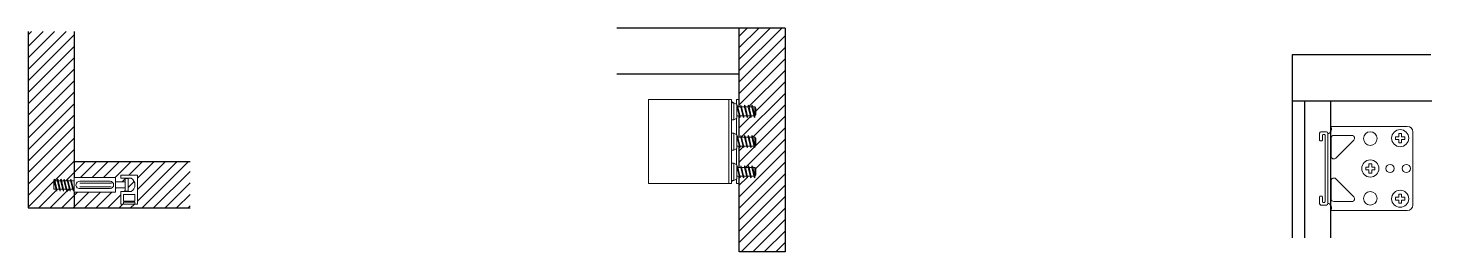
# Model space of a CAD drawing. Header units: millimetres. Extents: x 2162 to 3551, y 1494 to 2205.
# Drawn here: x 3350.8 to 3405.7, y 1680.7 to 1689.4 of the extents above; entities that cross this region are included whole.
import ezdxf

# ---------------------------------------------------------------- set-up
doc = ezdxf.new("R2010")
doc.units = ezdxf.units.MM
doc.header["$LTSCALE"] = 0.05
doc.layers.add('costr', color=4, linetype='Continuous')
doc.layers.add('meccanismi', color=4, linetype='Continuous', lineweight=18)
doc.layers.add('viti', color=1, linetype='Continuous', lineweight=18)
pattern_1 = [(45, (154.18304, -100.29825), (-0.224506403, 0.224506403), [])]

msp = doc.modelspace()

# ---------------------------------------------------------------- hatches: boundary and pattern name
at = {"layer": 'costr'}
h = msp.add_hatch(dxfattribs=at)
h.set_pattern_fill('ANSI31', color=256, scale=0.1)
h.set_pattern_definition(pattern_1)
h.paths.add_polyline_path([(3352.631, 1689.284), (3350.831, 1689.284), (3350.831, 1682.376), (3352.631, 1682.376), (3352.631, 1682.988), (3352.564, 1682.995), (3352.566, 1683.571), (3352.631, 1683.564)])
h.paths.add_polyline_path([(3351.849, 1683.501), (3351.871, 1683.473), (3351.879, 1683.439), (3351.978, 1683.439), (3351.971, 1683.466), (3351.979, 1683.501), (3352.001, 1683.473), (3352.009, 1683.439), (3352.107, 1683.439), (3352.101, 1683.466), (3352.109, 1683.501), (3352.131, 1683.473), (3352.139, 1683.439), (3352.237, 1683.439), (3352.231, 1683.466), (3352.239, 1683.501), (3352.261, 1683.473), (3352.269, 1683.439), (3352.367, 1683.439), (3352.361, 1683.466), (3352.369, 1683.501), (3352.391, 1683.473), (3352.399, 1683.439), (3352.497, 1683.439), (3352.491, 1683.466), (3352.499, 1683.501), (3352.521, 1683.473), (3352.609, 1683.094), (3352.609, 1683.026), (3352.579, 1683.087), (3352.573, 1683.113), (3352.474, 1683.113), (3352.479, 1683.094), (3352.479, 1683.026), (3352.449, 1683.087), (3352.443, 1683.113), (3352.344, 1683.113), (3352.349, 1683.094), (3352.349, 1683.026), (3352.319, 1683.087), (3352.313, 1683.113), (3352.214, 1683.113), (3352.219, 1683.094), (3352.219, 1683.026), (3352.189, 1683.087), (3352.183, 1683.113), (3352.084, 1683.113), (3352.089, 1683.094), (3352.089, 1683.026), (3352.059, 1683.087), (3352.053, 1683.113), (3351.954, 1683.113), (3351.959, 1683.094), (3351.959, 1683.026), (3351.929, 1683.087), (3351.923, 1683.113), (3351.843, 1683.113), (3351.843, 1683.439), (3351.848, 1683.439), (3351.841, 1683.466)], flags=16)
edge = h.paths.add_edge_path()
edge.add_line((3354.029, 1683.417), (3352.855, 1683.417))
edge.add_arc((3352.844, 1683.276), 0.141, 85.676, 278.9557)
edge.add_line((3352.866, 1683.136), (3354.033, 1683.135))
edge.add_line((3354.033, 1683.135), (3354.038, 1683.135))
edge.add_arc((3354.033, 1683.276), 0.141, 271.8954, 451.8675)
h.paths.add_polyline_path([(3352.565, 1683.446), (3352.529, 1683.439), (3352.604, 1683.113), (3352.565, 1683.12)], flags=16)
edge = h.paths.add_edge_path()
edge.add_line((3352.855, 1683.417), (3354.038, 1683.417))
edge.add_arc((3354.033, 1683.276), 0.141, -88.1685, 88.1685, ccw=False)
edge.add_line((3354.038, 1683.135), (3354.033, 1683.135))
edge.add_line((3354.033, 1683.135), (3352.855, 1683.135))
edge.add_arc((3352.844, 1683.276), 0.141, 85.676, 274.3879, ccw=False)
h = msp.add_hatch(dxfattribs=at)
h.set_pattern_fill('ANSI31', color=256, scale=0.1)
h.set_pattern_definition([(45, (236.46014, -149.12727), (-0.224506403, 0.224506403), [])])
h.paths.add_polyline_path([(3380.42, 1689.415), (3378.62, 1689.415), (3378.62, 1686.615), (3378.513, 1686.615), (3378.513, 1686.436), (3378.532, 1686.425), (3378.532, 1686.154), (3378.532, 1685.884), (3378.513, 1685.873), (3378.513, 1685.253), (3378.417, 1685.307), (3378.417, 1684.636), (3378.513, 1684.69), (3378.513, 1684.069), (3378.417, 1684.123), (3378.417, 1683.453), (3378.513, 1683.507), (3378.513, 1683.328), (3378.62, 1683.328), (3378.62, 1680.652), (3380.42, 1680.652), (3380.42, 1684.215)])
h.paths.add_polyline_path([(3379.232, 1686.329), (3379.277, 1686.271), (3379.277, 1686.154), (3379.277, 1686.037), (3379.231, 1685.979), (3379.232, 1685.976), (3379.232, 1686.154)], flags=16)
h.paths.add_polyline_path([(3378.976, 1686.392), (3379.006, 1686.331), (3379.093, 1685.952), (3379.086, 1685.917), (3379.064, 1685.945), (3378.976, 1686.324)], flags=16)
h.paths.add_polyline_path([(3378.832, 1686.392), (3378.862, 1686.331), (3378.949, 1685.952), (3378.942, 1685.917), (3378.92, 1685.945), (3378.832, 1686.324)], flags=16)
h.paths.add_polyline_path([(3378.688, 1686.392), (3378.717, 1686.331), (3378.805, 1685.952), (3378.798, 1685.917), (3378.775, 1685.945), (3378.688, 1686.324)], flags=16)
h.paths.add_polyline_path([(3378.544, 1686.392), (3378.573, 1686.331), (3378.661, 1685.952), (3378.654, 1685.917), (3378.631, 1685.945), (3378.544, 1686.324)], flags=16)
h.paths.add_polyline_path([(3379.232, 1684.797), (3379.231, 1684.797), (3379.231, 1684.796)], flags=16)
h.paths.add_polyline_path([(3379.119, 1685.146), (3379.12, 1685.141), (3379.12, 1685.146)], flags=0)
h.paths.add_polyline_path([(3378.976, 1685.209), (3379.006, 1685.148), (3379.093, 1684.768), (3379.086, 1684.734), (3379.064, 1684.762), (3378.976, 1685.141)], flags=16)
h.paths.add_polyline_path([(3378.832, 1685.209), (3378.862, 1685.148), (3378.949, 1684.768), (3378.942, 1684.734), (3378.92, 1684.762), (3378.832, 1685.141)], flags=16)
h.paths.add_polyline_path([(3378.688, 1685.209), (3378.717, 1685.148), (3378.805, 1684.768), (3378.798, 1684.734), (3378.775, 1684.762), (3378.688, 1685.141)], flags=16)
h.paths.add_polyline_path([(3378.544, 1685.209), (3378.573, 1685.148), (3378.661, 1684.768), (3378.654, 1684.734), (3378.631, 1684.762), (3378.544, 1685.141)], flags=16)
h.paths.add_polyline_path([(3379.232, 1683.613), (3379.231, 1683.613), (3379.231, 1683.613)], flags=16)
h.paths.add_polyline_path([(3379.119, 1683.962), (3379.12, 1683.958), (3379.12, 1683.962)], flags=0)
h.paths.add_polyline_path([(3378.976, 1684.025), (3379.006, 1683.965), (3379.093, 1683.585), (3379.086, 1683.55), (3379.064, 1683.578), (3378.976, 1683.958)], flags=16)
h.paths.add_polyline_path([(3378.832, 1684.025), (3378.862, 1683.965), (3378.949, 1683.585), (3378.942, 1683.55), (3378.92, 1683.578), (3378.832, 1683.958)], flags=16)
h.paths.add_polyline_path([(3378.688, 1684.025), (3378.717, 1683.965), (3378.805, 1683.585), (3378.798, 1683.55), (3378.775, 1683.578), (3378.688, 1683.958)], flags=16)
h.paths.add_polyline_path([(3378.544, 1684.025), (3378.573, 1683.965), (3378.661, 1683.585), (3378.654, 1683.55), (3378.631, 1683.578), (3378.544, 1683.958)], flags=16)
h.paths.add_polyline_path([(3378.688, 1686.324), (3378.688, 1686.329), (3378.574, 1686.329), (3378.655, 1685.98), (3378.767, 1685.98)], flags=16)
h.paths.add_polyline_path([(3378.832, 1686.324), (3378.832, 1686.329), (3378.718, 1686.329), (3378.799, 1685.98), (3378.911, 1685.98)], flags=16)
h.paths.add_polyline_path([(3378.976, 1686.324), (3378.976, 1686.329), (3378.862, 1686.329), (3378.943, 1685.98), (3379.056, 1685.98)], flags=16)
h.paths.add_polyline_path([(3379.12, 1686.324), (3379.12, 1686.329), (3379.006, 1686.329), (3379.087, 1685.98), (3379.2, 1685.98)], flags=16)
h.paths.add_polyline_path([(3379.15, 1686.329), (3379.12, 1686.329), (3379.12, 1686.324), (3379.2, 1685.98), (3379.231, 1685.98)], flags=16)
h.paths.add_polyline_path([(3379.232, 1686.154), (3379.232, 1686.329), (3379.15, 1686.329), (3379.231, 1685.98), (3379.232, 1685.98)], flags=16)
h.paths.add_polyline_path([(3378.62, 1686.615), (3378.513, 1686.615), (3378.513, 1686.436), (3378.532, 1686.425), (3378.532, 1686.329), (3378.544, 1686.329), (3378.544, 1686.392), (3378.573, 1686.331), (3378.574, 1686.329), (3378.62, 1686.329)], flags=16)
h.paths.add_polyline_path([(3378.62, 1685.98), (3378.532, 1685.98), (3378.532, 1685.884), (3378.513, 1685.873), (3378.513, 1685.253), (3378.532, 1685.242), (3378.532, 1685.146), (3378.544, 1685.146), (3378.544, 1685.209), (3378.573, 1685.148), (3378.574, 1685.146), (3378.62, 1685.146)], flags=16)
h.paths.add_polyline_path([(3378.532, 1684.972), (3378.532, 1685.242), (3378.513, 1685.253), (3378.417, 1685.307), (3378.417, 1684.636), (3378.513, 1684.69), (3378.532, 1684.701)], flags=16)
h.paths.add_polyline_path([(3378.544, 1685.141), (3378.544, 1685.146), (3378.532, 1685.146), (3378.532, 1684.972), (3378.532, 1684.797), (3378.623, 1684.797)], flags=16)
h.paths.add_polyline_path([(3378.688, 1685.141), (3378.688, 1685.146), (3378.574, 1685.146), (3378.655, 1684.797), (3378.767, 1684.797)], flags=16)
h.paths.add_polyline_path([(3378.832, 1685.141), (3378.832, 1685.146), (3378.718, 1685.146), (3378.799, 1684.797), (3378.911, 1684.797)], flags=16)
h.paths.add_polyline_path([(3378.976, 1685.141), (3378.976, 1685.146), (3378.862, 1685.146), (3378.943, 1684.797), (3379.056, 1684.797)], flags=16)
h.paths.add_polyline_path([(3379.12, 1685.141), (3379.119, 1685.146), (3379.006, 1685.146), (3379.087, 1684.797), (3379.2, 1684.797)], flags=16)
h.paths.add_polyline_path([(3379.15, 1685.146), (3379.12, 1685.146), (3379.12, 1685.141), (3379.2, 1684.797), (3379.231, 1684.797)], flags=16)
h.paths.add_polyline_path([(3378.62, 1684.797), (3378.532, 1684.797), (3378.532, 1684.701), (3378.513, 1684.69), (3378.513, 1684.069), (3378.532, 1684.059), (3378.532, 1683.962), (3378.544, 1683.962), (3378.544, 1684.025), (3378.573, 1683.965), (3378.574, 1683.962), (3378.62, 1683.962)], flags=16)
h.paths.add_polyline_path([(3378.532, 1684.059), (3378.513, 1684.069), (3378.417, 1684.123), (3378.417, 1683.453), (3378.513, 1683.507), (3378.532, 1683.517), (3378.532, 1683.788)], flags=16)
h.paths.add_polyline_path([(3378.544, 1683.958), (3378.544, 1683.962), (3378.532, 1683.962), (3378.532, 1683.788), (3378.532, 1683.613), (3378.623, 1683.613)], flags=16)
h.paths.add_polyline_path([(3378.688, 1683.958), (3378.688, 1683.962), (3378.574, 1683.962), (3378.655, 1683.613), (3378.767, 1683.613)], flags=16)
h.paths.add_polyline_path([(3378.832, 1683.958), (3378.832, 1683.962), (3378.718, 1683.962), (3378.799, 1683.613), (3378.911, 1683.613)], flags=16)
h.paths.add_polyline_path([(3378.976, 1683.958), (3378.976, 1683.962), (3378.862, 1683.962), (3378.943, 1683.613), (3379.056, 1683.613)], flags=16)
h.paths.add_polyline_path([(3379.12, 1683.958), (3379.119, 1683.962), (3379.006, 1683.962), (3379.087, 1683.613), (3379.2, 1683.613)], flags=16)
h.paths.add_polyline_path([(3379.15, 1683.962), (3379.12, 1683.962), (3379.12, 1683.958), (3379.2, 1683.613), (3379.231, 1683.613)], flags=16)
h.paths.add_polyline_path([(3379.232, 1683.962), (3379.15, 1683.962), (3379.231, 1683.613), (3379.232, 1683.613), (3379.232, 1683.788)], flags=16)
h.paths.add_polyline_path([(3379.277, 1683.905), (3379.232, 1683.962), (3379.232, 1683.788), (3379.232, 1683.613), (3379.277, 1683.671), (3379.277, 1683.788)], flags=16)
h = msp.add_hatch(dxfattribs=at)
h.set_pattern_fill('ANSI31', color=256, scale=0.1)
h.set_pattern_definition(pattern_1)
h.paths.add_polyline_path([(3357.164, 1684.176), (3352.631, 1684.176), (3352.631, 1683.564), (3354.254, 1683.564), (3354.254, 1683.394), (3354.626, 1683.394), (3354.626, 1683.532), (3354.746, 1683.532), (3354.746, 1683.027), (3354.626, 1683.027), (3354.626, 1683.164), (3354.253, 1683.158), (3354.253, 1682.988), (3352.631, 1682.988), (3352.631, 1682.376), (3357.164, 1682.376)])
h.paths.add_polyline_path([(3355.109, 1683.657), (3355.109, 1682.523), (3354.459, 1682.523), (3354.459, 1683.018), (3354.859, 1683.018, 0.578757), (3354.859, 1683.536), (3354.459, 1683.536), (3354.459, 1683.657)], flags=16)
h.paths.add_polyline_path([(3355.006, 1682.895), (3355.006, 1682.643), (3354.562, 1682.643), (3354.562, 1682.895)], flags=0)

# ---------------------------------------------------------------- linework, layer by layer
for p, q in [((3350.831, 1689.284), (3350.831, 1682.376)), ((3352.631, 1689.284), (3352.631, 1683.564)), ((3378.62, 1689.415), (3373.837, 1689.415)), ((3378.62, 1686.329), (3378.62, 1689.415)), ((3380.42, 1689.415), (3378.62, 1689.415)), ((3380.42, 1689.415), (3380.42, 1684.215)), ((3405.652, 1688.36), (3400.231, 1688.36)), ((3400.231, 1688.36), (3400.231, 1681.206)), ((3378.62, 1687.615), (3373.837, 1687.615)), ((3400.231, 1686.56), (3405.691, 1686.56)), ((3400.731, 1681.206), (3400.731, 1686.56)), ((3401.731, 1686.56), (3401.731, 1681.206)), ((3378.62, 1685.146), (3378.62, 1685.98)), ((3378.62, 1683.962), (3378.62, 1684.797)), ((3380.42, 1684.215), (3380.42, 1680.652)), ((3357.164, 1684.176), (3352.631, 1684.176)), ((3378.62, 1683.328), (3378.62, 1683.613)), ((3378.62, 1680.652), (3378.62, 1683.328)), ((3352.631, 1682.988), (3352.631, 1682.376)), ((3350.831, 1682.376), (3357.164, 1682.376)), ((3380.42, 1680.652), (3378.62, 1680.652))]:
    msp.add_line(p, q)
at = {"layer": 'meccanismi'}
for p, q in [((3375.07, 1686.615), (3375.07, 1683.328)), ((3378.217, 1686.615), (3378.217, 1683.619)), ((3378.324, 1683.328), (3378.324, 1686.615)), ((3378.513, 1686.615), (3378.513, 1686.436)), ((3378.62, 1686.615), (3378.513, 1686.615)), ((3378.62, 1686.615), (3378.513, 1686.615)), ((3378.513, 1685.873), (3378.513, 1685.253)), ((3401.57, 1685.353), (3401.356, 1685.353)), ((3401.57, 1685.353), (3401.356, 1685.353)), ((3404.73, 1685.567), (3401.731, 1685.567)), ((3404.944, 1683.92), (3404.944, 1685.353)), ((3401.303, 1685.026), (3401.303, 1685.3)), ((3401.383, 1684.999), (3401.33, 1684.999)), ((3401.33, 1684.999), (3401.383, 1684.999)), ((3401.41, 1685.026), (3401.41, 1685.22)), ((3401.437, 1685.246), (3401.49, 1685.246)), ((3401.517, 1682.621), (3401.517, 1685.22)), ((3401.624, 1682.541), (3401.624, 1685.3)), ((3378.513, 1684.69), (3378.513, 1684.069)), ((3404.944, 1683.92), (3404.944, 1682.487)), ((3375.07, 1683.328), (3378.324, 1683.328)), ((3378.217, 1683.619), (3378.217, 1683.328)), ((3378.513, 1683.507), (3378.513, 1683.328)), ((3378.513, 1683.328), (3378.62, 1683.328)), ((3401.303, 1682.815), (3401.303, 1682.541)), ((3401.383, 1682.841), (3401.33, 1682.841)), ((3401.33, 1682.841), (3401.383, 1682.841)), ((3401.41, 1682.815), (3401.41, 1682.621)), ((3401.437, 1682.594), (3401.49, 1682.594)), ((3401.57, 1682.487), (3401.356, 1682.487)), ((3401.57, 1682.487), (3401.356, 1682.487)), ((3404.73, 1682.273), (3401.731, 1682.273))]:
    msp.add_line(p, q, dxfattribs=at)
for points in [[(3375.07, 1686.615), (3378.324, 1686.615)], [(3377.831, 1683.328), (3378.324, 1683.328)]]:
    msp.add_lwpolyline(points, dxfattribs=at)
for points in [[(3401.752, 1684.401), (3401.752, 1685.106, -0.414214), (3401.859, 1685.213), (3402.563, 1685.213, -0.668179), (3402.639, 1685.03), (3401.934, 1684.326, -0.668179)], [(3401.752, 1683.439), (3401.752, 1682.734, 0.414214), (3401.859, 1682.628), (3402.563, 1682.628, 0.668179), (3402.639, 1682.81), (3401.934, 1683.515, 0.668179)]]:
    msp.add_lwpolyline(points, format="xyb", close=True, dxfattribs=at)
for centre in [(3403.284, 1685.091), (3403.284, 1682.749)]:
    msp.add_circle(centre, 0.267, dxfattribs=at)
for centre, radius, start, end in [((3378.476, 1686.748), 0.263, 234.5922, 253.1127), ((3401.57, 1685.46), 0.193, 286.0939, 33.6806), ((3404.73, 1685.353), 0.214, 0, 90), ((3404.056, 1683.92), 0.16, 0, 180), ((3404.056, 1683.92), 0.16, 180, 0), ((3404.694, 1683.92), 0.16, 0, 180), ((3404.694, 1683.92), 0.16, 180, 0), ((3378.462, 1683.192), 0.263, 103.2348, 121.7553), ((3401.57, 1682.38), 0.193, 326.3194, 73.9061), ((3404.73, 1682.487), 0.214, 270, 0)]:
    msp.add_arc(centre, radius, start, end, dxfattribs=at)
for points in [[(3401.356, 1685.353), (3401.331, 1685.353), (3401.303, 1685.325), (3401.303, 1685.3)], [(3401.624, 1685.3), (3401.624, 1685.325), (3401.595, 1685.353), (3401.57, 1685.353)], [(3401.33, 1684.999), (3401.317, 1684.999), (3401.303, 1685.013), (3401.303, 1685.026)], [(3401.41, 1685.026), (3401.41, 1685.013), (3401.396, 1684.999), (3401.383, 1684.999)], [(3401.41, 1685.22), (3401.41, 1685.232), (3401.424, 1685.246), (3401.437, 1685.246)], [(3401.517, 1685.22), (3401.517, 1685.232), (3401.503, 1685.246), (3401.49, 1685.246)], [(3401.33, 1682.841), (3401.317, 1682.841), (3401.303, 1682.827), (3401.303, 1682.815)], [(3401.41, 1682.815), (3401.41, 1682.827), (3401.396, 1682.841), (3401.383, 1682.841)], [(3401.41, 1682.621), (3401.41, 1682.608), (3401.424, 1682.594), (3401.437, 1682.594)], [(3401.517, 1682.621), (3401.517, 1682.608), (3401.503, 1682.594), (3401.49, 1682.594)], [(3401.356, 1682.487), (3401.331, 1682.487), (3401.303, 1682.515), (3401.303, 1682.541)], [(3401.624, 1682.541), (3401.624, 1682.515), (3401.595, 1682.487), (3401.57, 1682.487)]]:
    msp.add_open_spline(points, degree=3, dxfattribs=at)
at = {"layer": 'viti'}
for p, q in [((3378.324, 1685.819), (3378.324, 1686.49)), ((3378.324, 1686.49), (3378.417, 1686.49)), ((3378.417, 1686.49), (3378.417, 1685.819)), ((3378.417, 1686.49), (3378.532, 1686.425)), ((3378.532, 1686.425), (3378.532, 1686.154)), ((3378.417, 1685.819), (3378.532, 1685.884)), ((3378.532, 1686.329), (3379.232, 1686.329)), ((3378.532, 1685.884), (3378.532, 1686.155)), ((3378.532, 1685.98), (3379.232, 1685.98)), ((3378.544, 1686.392), (3378.544, 1686.324)), ((3378.544, 1686.392), (3378.573, 1686.331)), ((3378.544, 1686.324), (3378.631, 1685.945)), ((3378.573, 1686.331), (3378.661, 1685.952)), ((3378.631, 1685.945), (3378.654, 1685.917)), ((3378.661, 1685.952), (3378.654, 1685.917)), ((3378.688, 1686.392), (3378.688, 1686.324)), ((3378.688, 1686.392), (3378.717, 1686.331)), ((3378.688, 1686.324), (3378.775, 1685.945)), ((3378.717, 1686.331), (3378.805, 1685.952)), ((3378.775, 1685.945), (3378.798, 1685.917)), ((3378.805, 1685.952), (3378.798, 1685.917)), ((3378.832, 1686.392), (3378.832, 1686.324)), ((3378.832, 1686.392), (3378.862, 1686.331)), ((3378.832, 1686.324), (3378.92, 1685.945)), ((3378.862, 1686.331), (3378.949, 1685.952)), ((3378.92, 1685.945), (3378.942, 1685.917)), ((3378.949, 1685.952), (3378.942, 1685.917)), ((3378.976, 1686.392), (3378.976, 1686.324)), ((3378.976, 1686.392), (3379.006, 1686.331)), ((3378.976, 1686.324), (3379.064, 1685.945)), ((3379.006, 1686.331), (3379.093, 1685.952)), ((3379.064, 1685.945), (3379.086, 1685.917)), ((3379.093, 1685.952), (3379.086, 1685.917)), ((3379.12, 1686.392), (3379.12, 1686.324)), ((3379.12, 1686.392), (3379.15, 1686.331)), ((3379.12, 1686.324), (3379.208, 1685.945)), ((3379.15, 1686.331), (3379.237, 1685.952)), ((3379.208, 1685.945), (3379.23, 1685.917)), ((3379.237, 1685.952), (3379.23, 1685.917)), ((3379.232, 1686.329), (3379.232, 1686.154)), ((3379.232, 1686.329), (3379.277, 1686.271)), ((3379.232, 1685.98), (3379.232, 1686.154)), ((3379.232, 1685.98), (3379.277, 1686.037)), ((3379.277, 1686.271), (3379.277, 1686.154)), ((3379.277, 1686.037), (3379.277, 1686.154)), ((3378.417, 1685.819), (3378.324, 1685.819)), ((3378.324, 1684.636), (3378.324, 1685.307)), ((3378.324, 1685.307), (3378.417, 1685.307)), ((3378.417, 1685.307), (3378.417, 1684.636)), ((3378.417, 1685.307), (3378.532, 1685.242)), ((3378.532, 1685.242), (3378.532, 1684.971)), ((3378.532, 1685.146), (3379.232, 1685.146)), ((3378.532, 1684.701), (3378.532, 1684.972)), ((3378.532, 1684.797), (3379.232, 1684.797)), ((3378.544, 1685.209), (3378.544, 1685.141)), ((3378.544, 1685.209), (3378.573, 1685.148)), ((3378.544, 1685.141), (3378.631, 1684.762)), ((3378.573, 1685.148), (3378.661, 1684.768)), ((3378.631, 1684.762), (3378.654, 1684.734)), ((3378.661, 1684.768), (3378.654, 1684.734)), ((3378.688, 1685.209), (3378.688, 1685.141)), ((3378.688, 1685.209), (3378.717, 1685.148)), ((3378.688, 1685.141), (3378.775, 1684.762)), ((3378.717, 1685.148), (3378.805, 1684.768)), ((3378.775, 1684.762), (3378.798, 1684.734)), ((3378.805, 1684.768), (3378.798, 1684.734)), ((3378.832, 1685.209), (3378.832, 1685.141)), ((3378.832, 1685.209), (3378.862, 1685.148)), ((3378.832, 1685.141), (3378.92, 1684.762)), ((3378.862, 1685.148), (3378.949, 1684.768)), ((3378.92, 1684.762), (3378.942, 1684.734)), ((3378.949, 1684.768), (3378.942, 1684.734)), ((3378.976, 1685.209), (3378.976, 1685.141)), ((3378.976, 1685.209), (3379.006, 1685.148)), ((3378.976, 1685.141), (3379.064, 1684.762)), ((3379.006, 1685.148), (3379.093, 1684.768)), ((3379.064, 1684.762), (3379.086, 1684.734)), ((3379.093, 1684.768), (3379.086, 1684.734)), ((3379.12, 1685.209), (3379.12, 1685.141)), ((3379.12, 1685.209), (3379.15, 1685.148)), ((3379.12, 1685.141), (3379.208, 1684.762)), ((3379.15, 1685.148), (3379.237, 1684.768)), ((3379.208, 1684.762), (3379.23, 1684.734)), ((3379.237, 1684.768), (3379.23, 1684.734)), ((3379.232, 1685.146), (3379.232, 1684.971)), ((3379.232, 1685.146), (3379.277, 1685.088)), ((3379.232, 1684.797), (3379.232, 1684.971)), ((3379.232, 1684.797), (3379.277, 1684.854)), ((3379.277, 1685.088), (3379.277, 1684.971)), ((3379.277, 1684.854), (3379.277, 1684.971)), ((3404.396, 1685.161), (3404.272, 1685.161)), ((3404.272, 1685.051), (3404.272, 1685.161)), ((3404.396, 1685.051), (3404.272, 1685.051)), ((3404.396, 1685.161), (3404.396, 1685.285)), ((3404.396, 1685.285), (3404.506, 1685.285)), ((3404.396, 1685.051), (3404.396, 1684.927)), ((3404.506, 1684.927), (3404.396, 1684.927)), ((3404.506, 1685.161), (3404.506, 1685.285)), ((3404.506, 1685.161), (3404.63, 1685.161)), ((3404.506, 1685.051), (3404.506, 1684.927)), ((3404.506, 1685.051), (3404.63, 1685.051)), ((3404.63, 1685.161), (3404.63, 1685.051)), ((3378.417, 1684.636), (3378.324, 1684.636)), ((3378.417, 1684.636), (3378.532, 1684.701)), ((3378.324, 1683.453), (3378.324, 1684.124)), ((3378.324, 1684.124), (3378.417, 1684.124)), ((3378.417, 1684.124), (3378.417, 1683.453)), ((3378.417, 1684.123), (3378.532, 1684.059)), ((3378.532, 1684.059), (3378.532, 1683.788)), ((3378.532, 1683.962), (3379.232, 1683.962)), ((3378.532, 1683.517), (3378.532, 1683.788)), ((3378.544, 1684.025), (3378.544, 1683.958)), ((3378.544, 1684.025), (3378.573, 1683.965)), ((3378.544, 1683.958), (3378.631, 1683.578)), ((3378.573, 1683.965), (3378.661, 1683.585)), ((3378.688, 1684.025), (3378.688, 1683.958)), ((3378.688, 1684.025), (3378.717, 1683.965)), ((3378.688, 1683.958), (3378.775, 1683.578)), ((3378.717, 1683.965), (3378.805, 1683.585)), ((3378.832, 1684.025), (3378.832, 1683.958)), ((3378.832, 1684.025), (3378.862, 1683.965)), ((3378.832, 1683.958), (3378.92, 1683.578)), ((3378.862, 1683.965), (3378.949, 1683.585)), ((3378.976, 1684.025), (3378.976, 1683.958)), ((3378.976, 1684.025), (3379.006, 1683.965)), ((3378.976, 1683.958), (3379.064, 1683.578)), ((3379.006, 1683.965), (3379.093, 1683.585)), ((3379.12, 1684.025), (3379.12, 1683.958)), ((3379.12, 1684.025), (3379.15, 1683.965)), ((3379.12, 1683.958), (3379.208, 1683.578)), ((3379.15, 1683.965), (3379.237, 1683.585)), ((3379.232, 1683.962), (3379.232, 1683.788)), ((3379.232, 1683.962), (3379.277, 1683.905)), ((3379.232, 1683.613), (3379.232, 1683.788)), ((3379.232, 1683.613), (3379.277, 1683.671)), ((3379.277, 1683.905), (3379.277, 1683.788)), ((3379.277, 1683.671), (3379.277, 1683.788)), ((3403.228, 1683.975), (3403.105, 1683.975)), ((3403.105, 1683.865), (3403.105, 1683.975)), ((3403.228, 1683.865), (3403.105, 1683.865)), ((3403.228, 1683.975), (3403.228, 1684.099)), ((3403.228, 1684.099), (3403.339, 1684.099)), ((3403.228, 1683.865), (3403.228, 1683.741)), ((3403.339, 1683.741), (3403.228, 1683.741)), ((3403.339, 1683.975), (3403.339, 1684.099)), ((3403.339, 1683.975), (3403.462, 1683.975)), ((3403.339, 1683.865), (3403.339, 1683.741)), ((3403.339, 1683.865), (3403.462, 1683.865)), ((3403.462, 1683.975), (3403.462, 1683.865)), ((3351.841, 1683.466), (3351.849, 1683.501)), ((3351.929, 1683.087), (3351.841, 1683.466)), ((3352.631, 1683.439), (3351.843, 1683.439)), ((3351.843, 1683.439), (3351.843, 1683.113)), ((3351.843, 1683.113), (3352.631, 1683.113)), ((3351.871, 1683.473), (3351.849, 1683.501)), ((3351.959, 1683.094), (3351.871, 1683.473)), ((3351.971, 1683.466), (3351.979, 1683.501)), ((3352.059, 1683.087), (3351.971, 1683.466)), ((3352.001, 1683.473), (3351.979, 1683.501)), ((3352.089, 1683.094), (3352.001, 1683.473)), ((3352.101, 1683.466), (3352.109, 1683.501)), ((3352.189, 1683.087), (3352.101, 1683.466)), ((3352.131, 1683.473), (3352.109, 1683.501)), ((3352.219, 1683.094), (3352.131, 1683.473)), ((3352.231, 1683.466), (3352.239, 1683.501)), ((3352.319, 1683.087), (3352.231, 1683.466)), ((3352.261, 1683.473), (3352.239, 1683.501)), ((3352.349, 1683.094), (3352.261, 1683.473)), ((3352.361, 1683.466), (3352.369, 1683.501)), ((3352.449, 1683.087), (3352.361, 1683.466)), ((3352.391, 1683.473), (3352.369, 1683.501)), ((3352.479, 1683.094), (3352.391, 1683.473)), ((3352.491, 1683.466), (3352.499, 1683.501)), ((3352.579, 1683.087), (3352.491, 1683.466)), ((3352.521, 1683.473), (3352.499, 1683.501)), ((3352.609, 1683.094), (3352.521, 1683.473)), ((3354.254, 1683.564), (3352.631, 1683.564)), ((3352.631, 1683.564), (3352.631, 1682.988)), ((3354.038, 1683.417), (3352.855, 1683.417)), ((3354.085, 1683.35), (3352.855, 1683.35)), ((3352.855, 1683.195), (3354.083, 1683.195)), ((3354.038, 1683.135), (3352.855, 1683.136)), ((3354.038, 1683.135), (3352.855, 1683.135)), ((3354.254, 1683.564), (3354.253, 1682.988)), ((3354.626, 1683.394), (3354.254, 1683.394)), ((3354.627, 1683.164), (3354.255, 1683.158)), ((3354.859, 1683.536), (3354.459, 1683.536)), ((3354.626, 1683.532), (3354.626, 1683.027)), ((3354.626, 1683.532), (3354.746, 1683.532)), ((3354.746, 1683.532), (3354.746, 1683.027)), ((3378.417, 1683.453), (3378.324, 1683.453)), ((3378.417, 1683.453), (3378.532, 1683.517)), ((3378.532, 1683.613), (3379.232, 1683.613)), ((3378.631, 1683.578), (3378.654, 1683.55)), ((3378.661, 1683.585), (3378.654, 1683.55)), ((3378.775, 1683.578), (3378.798, 1683.55)), ((3378.805, 1683.585), (3378.798, 1683.55)), ((3378.92, 1683.578), (3378.942, 1683.55)), ((3378.949, 1683.585), (3378.942, 1683.55)), ((3379.064, 1683.578), (3379.086, 1683.55)), ((3379.093, 1683.585), (3379.086, 1683.55)), ((3379.208, 1683.578), (3379.23, 1683.55)), ((3379.237, 1683.585), (3379.23, 1683.55)), ((3351.959, 1683.026), (3351.929, 1683.087)), ((3351.959, 1683.026), (3351.959, 1683.094)), ((3352.089, 1683.026), (3352.059, 1683.087)), ((3352.089, 1683.026), (3352.089, 1683.094)), ((3352.219, 1683.026), (3352.189, 1683.087)), ((3352.219, 1683.026), (3352.219, 1683.094)), ((3352.349, 1683.026), (3352.319, 1683.087)), ((3352.349, 1683.026), (3352.349, 1683.094)), ((3352.479, 1683.026), (3352.449, 1683.087)), ((3352.479, 1683.026), (3352.479, 1683.094)), ((3352.609, 1683.026), (3352.579, 1683.087)), ((3352.609, 1683.026), (3352.609, 1683.094)), ((3352.631, 1682.988), (3354.253, 1682.988)), ((3354.859, 1683.018), (3354.459, 1683.018)), ((3354.562, 1682.523), (3354.562, 1682.606)), ((3354.562, 1682.606), (3354.784, 1682.606)), ((3354.746, 1683.027), (3354.626, 1683.027)), ((3355.006, 1682.606), (3354.784, 1682.606)), ((3355.006, 1682.523), (3355.006, 1682.606)), ((3404.396, 1682.79), (3404.272, 1682.79)), ((3404.272, 1682.679), (3404.272, 1682.79)), ((3404.396, 1682.679), (3404.272, 1682.679)), ((3404.396, 1682.79), (3404.396, 1682.913)), ((3404.396, 1682.913), (3404.506, 1682.913)), ((3404.396, 1682.679), (3404.396, 1682.556)), ((3404.506, 1682.79), (3404.506, 1682.913)), ((3404.506, 1682.79), (3404.63, 1682.79)), ((3404.506, 1682.679), (3404.506, 1682.556)), ((3404.506, 1682.679), (3404.63, 1682.679)), ((3404.63, 1682.79), (3404.63, 1682.679)), ((3404.506, 1682.556), (3404.396, 1682.556))]:
    msp.add_line(p, q, dxfattribs=at)
msp.add_lwpolyline([(3354.459, 1683.018), (3354.459, 1682.523), (3355.109, 1682.523), (3355.109, 1683.657), (3354.459, 1683.657), (3354.459, 1683.536)], dxfattribs=at)
msp.add_lwpolyline([(3354.562, 1682.643), (3354.562, 1682.895), (3355.006, 1682.895), (3355.006, 1682.643)], close=True, dxfattribs=at)
for centre in [(3404.451, 1685.106), (3403.284, 1683.92), (3404.451, 1682.734)]:
    msp.add_circle(centre, 0.335, dxfattribs=at)
for centre, radius, start, end in [((3352.844, 1683.276), 0.141, 85.676, 278.8985), ((3354.033, 1683.276), 0.141, 271.8315, 88.1685), ((3354.71, 1683.277), 0.299, 299.8792, 60.1208)]:
    msp.add_arc(centre, radius, start, end, dxfattribs=at)

doc.saveas('drawing.dxf')
